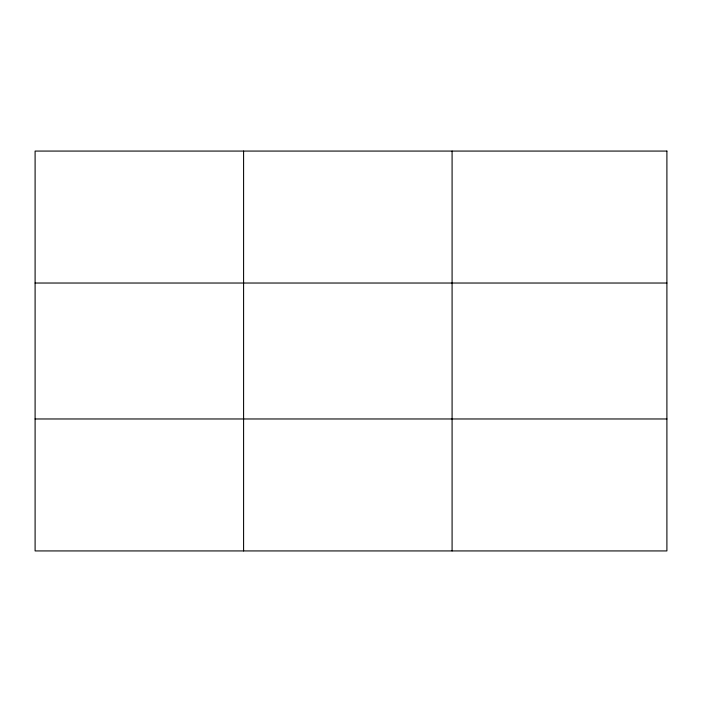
<?xml version="1.0" encoding="UTF-8"?>
<svg xmlns="http://www.w3.org/2000/svg" width="702" height="702" viewBox="0 0 702 702"><rect width="100%" height="100%" fill="white"/><g stroke="black" fill="none" stroke-linecap="round" stroke-linejoin="round"><path stroke-width="1.05" d="M243.594 151.07L243.594 550.93M452.088 151.07L452.088 550.93M35.1 283.029L666.9 283.029M35.1 418.971L666.9 418.971M666.9 151.07L666.9 550.93L35.1 550.93L35.1 151.07L666.9 151.07"/></g></svg>
